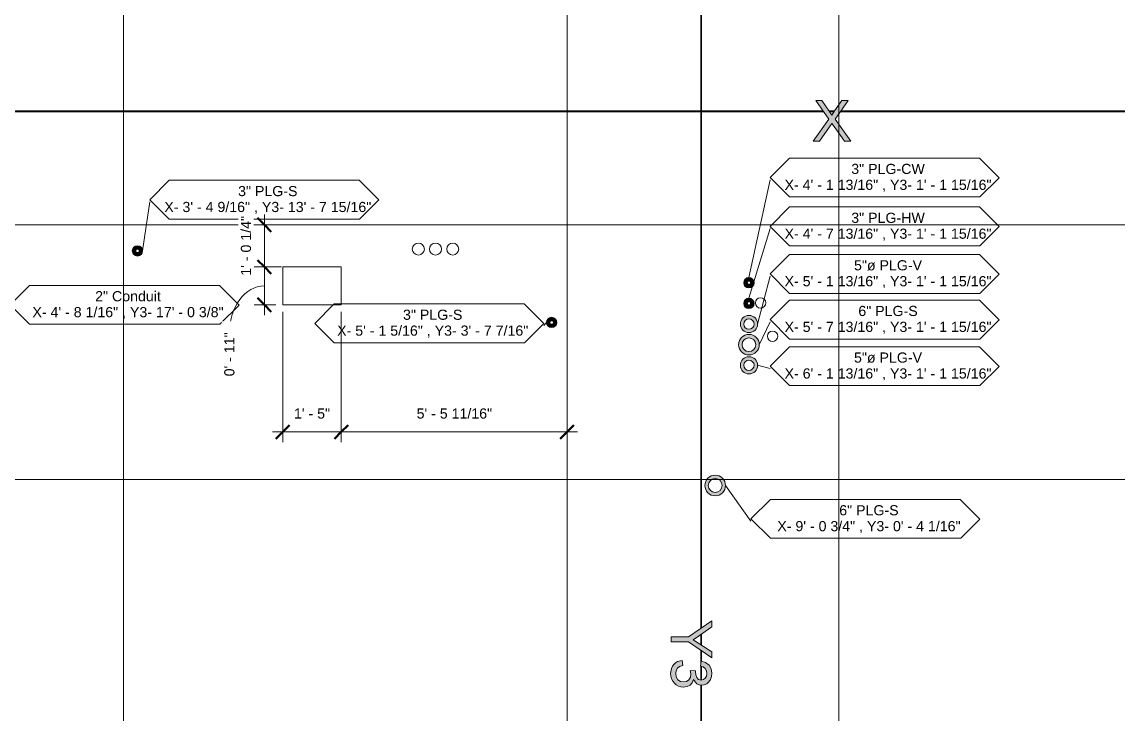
# Model space of a CAD drawing. Header units: inches. Extents: x -3670 to 241, y -250 to 1795.
# Drawn here: x -503.5 to -184.8, y 130.8 to 332 of the extents above; entities that cross this region are included whole.
import ezdxf

# ---------------------------------------------------------------- set-up
doc = ezdxf.new("R2010")
doc.units = ezdxf.units.IN
doc.header["$MEASUREMENT"] = 0
for name, color, linetype, lineweight in [('A-ANNO-DIMS', 211, 'Continuous', 9), ('A-ANNO-DIMS-32', 211, 'Continuous', 9), ('A-DETL-MBND', 5, 'Continuous', 9), ('A-FLOR', 252, 'Continuous', 18), ('A-GENM', 13, 'Continuous', 9), ('A-GENM-IDEN', 13, 'Continuous', 9), ('S-GRID', 1, 'Continuous', 9)]:
    doc.layers.add(name, color=color, linetype=linetype, lineweight=lineweight)
doc.styles.add('Arial_1', font='arial.ttf', dxfattribs={"height": 2.950599})
doc.dimstyles.new('Linear_-_3_32__QAQC', dxfattribs={"dimscale": 12, "dimtxt": 3, "dimasz": 0.333333, "dimexe": 0.25, "dimexo": 0.166667, "dimgap": 0.25, "dimtad": 1, "dimdec": 4, "dimrnd": 0.0625, "dimzin": 1, "dimdsep": 46, "dimlunit": 4, "dimtxsty": 'Arial_1', "dimblk1": 'OBLIQUE', "dimblk2": 'OBLIQUE', "dimsah": 1, "dimcen": 0.09, "dimdle": 0.25, "dimadec": 0, "dimazin": 0, "dimtfac": 1, "dimtdec": 4, "dimtix": 1, "dimtmove": 0, "dimatfit": 3, "dimfxl": 1, "dimtvp": 1, "dimtfill": 1, "dimfrac": 2, "dimtolj": 1, "dimtzin": 0, "dimarcsym": 2})
doc.dimstyles.new('Linear_-_3_32__QAQC_2', dxfattribs={"dimscale": 12, "dimtxt": 3, "dimasz": 0.333333, "dimexe": 0.25, "dimexo": 0.166667, "dimgap": 0.25, "dimtad": 1, "dimdec": 4, "dimrnd": 0.0625, "dimzin": 1, "dimdsep": 46, "dimlunit": 4, "dimtxsty": 'Arial_1', "dimblk1": 'OBLIQUE', "dimblk2": 'OBLIQUE', "dimsah": 1, "dimcen": 0.09, "dimdle": 0.25, "dimadec": 0, "dimazin": 0, "dimtfac": 1, "dimtdec": 4, "dimtix": 1, "dimtmove": 1, "dimatfit": 3, "dimfxl": 1, "dimtvp": 1, "dimtfill": 1, "dimfrac": 2, "dimtolj": 1, "dimtzin": 0, "dimarcsym": 2})

# ---------------------------------------------------------------- blocks, each defined once
blk = doc.blocks.new('TBC_Round Sleeve - Floor or Wall - TBC_Round Sleeve - Floor or Wall-1542574-01 - SECOND LEVEL - PENENTRATIONS')
at = {"layer": 'A-DETL-MBND'}
h = blk.add_hatch(color=256, dxfattribs=at)
h.paths.add_polyline_path([(-2.5, 0), (-2.41, -0.65), (-2.17, -1.25), (-1.77, -1.77), (-1.21, -2.18), (-0.65, -2.41), (0, -2.5), (0.65, -2.41), (1.25, -2.17), (1.77, -1.77), (2.17, -1.25), (2.41, -0.65), (2.5, 0), (2.41, 0.65), (2.17, 1.25), (1.77, 1.77), (1.25, 2.17), (0.65, 2.41), (0, 2.5), (-0.65, 2.41), (-1.25, 2.17), (-1.77, 1.77), (-2.17, 1.25), (-2.41, 0.65)], flags=0)
h.paths.add_polyline_path([(-1.5, 0), (-1.45, 0.39), (-1.3, 0.75), (-1.06, 1.06), (-0.75, 1.3), (-0.39, 1.45), (0, 1.5), (0.39, 1.45), (0.75, 1.3), (1.06, 1.06), (1.3, 0.75), (1.45, 0.39), (1.5, 0), (1.45, -0.39), (1.3, -0.75), (1.06, -1.06), (0.75, -1.3), (0.39, -1.45), (0, -1.5), (-0.39, -1.45), (-0.75, -1.3), (-1.06, -1.06), (-1.3, -0.75), (-1.45, -0.39)], flags=0)
for radius, start, end in [(2.5, 360, 180), (1.5, 0, 180), (2.5, 180, 360), (1.5, 180, 0)]:
    blk.add_arc((0, 0), radius, start, end, dxfattribs=at)
blk = doc.blocks.new('TBC_Round Sleeve - Floor or Wall - TBC_Round Sleeve - Floor or Wall-1542573-01 - SECOND LEVEL - PENENTRATIONS')
at = {"layer": 'A-DETL-MBND'}
h = blk.add_hatch(color=256, dxfattribs=at)
h.paths.add_polyline_path([(-1.5, 0), (-1.45, -0.39), (-1.3, -0.75), (-1.06, -1.06), (-0.75, -1.3), (-0.39, -1.45), (0, -1.5), (0.39, -1.45), (0.75, -1.3), (1.06, -1.06), (1.3, -0.75), (1.45, -0.39), (1.5, 0), (1.45, 0.39), (1.3, 0.75), (1.06, 1.06), (0.75, 1.3), (0.39, 1.45), (0, 1.5), (-0.39, 1.45), (-0.75, 1.3), (-1.06, 1.06), (-1.3, 0.75), (-1.45, 0.39)], flags=0)
h.paths.add_polyline_path([(-0.5, 0), (-0.48, 0.13), (-0.43, 0.25), (-0.35, 0.35), (-0.25, 0.43), (-0.13, 0.48), (0, 0.5), (0.13, 0.48), (0.25, 0.43), (0.35, 0.35), (0.43, 0.25), (0.48, 0.13), (0.5, 0), (0.48, -0.13), (0.43, -0.25), (0.35, -0.35), (0.25, -0.43), (0.13, -0.48), (0, -0.5), (-0.13, -0.48), (-0.25, -0.43), (-0.35, -0.35), (-0.43, -0.25), (-0.48, -0.13)], flags=0)
for radius, start, end in [(1.5, 360, 180), (0.5, 0, 180), (1.5, 180, 360), (0.5, 180, 0)]:
    blk.add_arc((0, 0), radius, start, end, dxfattribs=at)
blk = doc.blocks.new('TBC_Round Sleeve - Floor or Wall - TBC_Round Sleeve - Floor or Wall-1542575-01 - SECOND LEVEL - PENENTRATIONS')
at = {"layer": 'A-DETL-MBND'}
h = blk.add_hatch(color=256, dxfattribs=at)
h.paths.add_polyline_path([(-3, 0), (-2.9, -0.78), (-2.6, -1.5), (-2.12, -2.12), (-1.5, -2.6), (-0.78, -2.9), (0, -3), (0.78, -2.9), (1.5, -2.6), (2.12, -2.12), (2.6, -1.5), (2.9, -0.78), (3, 0), (2.9, 0.78), (2.6, 1.5), (2.12, 2.12), (1.5, 2.6), (0.78, 2.9), (0, 3), (-0.78, 2.9), (-1.5, 2.6), (-2.12, 2.12), (-2.6, 1.5), (-2.9, 0.78), (-2.97, 0.19)], flags=0)
h.paths.add_polyline_path([(-2, 0), (-1.93, 0.52), (-1.73, 1), (-1.41, 1.41), (-1, 1.73), (-0.52, 1.93), (0, 2), (0.52, 1.93), (1, 1.73), (1.41, 1.41), (1.73, 1), (1.93, 0.52), (2, 0), (1.93, -0.52), (1.73, -1), (1.41, -1.41), (1, -1.73), (0.52, -1.93), (0, -2), (-0.52, -1.93), (-1, -1.73), (-1.41, -1.41), (-1.73, -1), (-1.93, -0.52)], flags=0)
for radius, start, end in [(3, 360, 180), (2, 0, 180), (3, 180, 360), (2, 180, 0)]:
    blk.add_arc((0, 0), radius, start, end, dxfattribs=at)
blk = doc.blocks.new('Control_Line - TBC_3D ControlLine_X-1534453-01 - SECOND LEVEL - PENENTRATIONS')
at = {"layer": 'A-GENM'}
h = blk.add_hatch(color=256, dxfattribs=at)
h.paths.add_polyline_path([(3733.2, -0.13), (3735.49, -0.12), (3735.32, 0.13), (3655.53, 0.12), (3655.33, -0.02), (3655.47, -0.13), (3678.65, -0.13)], flags=0)
h.paths.add_polyline_path([(3738, -0.13), (3738, 0.13), (3737.09, 0.12), (3737.24, -0.11), (3737.25, -0.13), (3737.85, -0.13)], flags=0)
h.paths.add_polyline_path([(3653.52, -0.13), (3654, -0.12), (3654.11, -0.06), (3653.85, 0.13), (3491.31, 0.12), (3491.13, -0.13), (3615.68, -0.13)], flags=0)
h.paths.add_polyline_path([(3450.4, -0.13), (3486.29, -0.12), (3486.12, 0.13), (3242.11, 0.12), (3241.93, -0.13), (3442.53, -0.13)], flags=0)
h.paths.add_polyline_path([(3489.34, -0.13), (3489.51, 0.13), (3487.89, 0.12), (3488.04, -0.11), (3488.05, -0.13), (3488.65, -0.13)], flags=0)
h.paths.add_polyline_path([(3238.85, -0.13), (3240.14, -0.12), (3240.31, 0.13), (3238.69, 0.12), (3238.84, -0.11), (3238.85, -0.12)], flags=0)
h.paths.add_polyline_path([(3201.5, 0), (3201.5, 0), (3201.38, 0.13), (2992.9, 0.11), (2992.73, -0.13), (3201.38, -0.12), (3201.47, -0.03)], flags=0)
h.paths.add_polyline_path([(3237.09, -0.13), (3236.92, 0.13), (3201.62, 0.12), (3201.5, 0), (3201.63, -0.13), (3234.8, -0.13)], flags=0)
h.paths.add_polyline_path([(2985.6, -0.13), (2987.89, -0.12), (2987.72, 0.13), (2743.7, 0.11), (2743.53, -0.13), (2923.07, -0.13)], flags=0)
h.paths.add_polyline_path([(2990.94, -0.13), (2991.11, 0.13), (2989.5, 0.11), (2989.64, -0.11), (2989.65, -0.13), (2990.25, -0.13)], flags=0)
h.paths.add_polyline_path([(2741.05, -0.13), (2741.74, -0.12), (2741.91, 0.13), (2740.3, 0.11), (2740.44, -0.11), (2740.45, -0.13)], flags=0)
h.paths.add_polyline_path([(2734.17, -0.13), (2738.69, -0.12), (2738.52, 0.13), (2494.5, 0.11), (2494.33, -0.13), (2702.69, -0.13)], flags=0)
h.paths.add_polyline_path([(2489.49, -0.13), (2489.32, 0.13), (2245.3, 0.11), (2245.13, -0.13), (2487.2, -0.13)], flags=0)
h.paths.add_polyline_path([(2492.54, -0.13), (2492.71, 0.13), (2491.1, 0.11), (2491.24, -0.11), (2491.25, -0.13), (2491.85, -0.13)], flags=0)
h.paths.add_polyline_path([(2240.29, -0.13), (2240.12, 0.13), (1996.1, 0.11), (1995.93, -0.13), (2238, -0.13)], flags=0)
h.paths.add_polyline_path([(2243.34, -0.13), (2243.51, 0.13), (2241.9, 0.11), (2242.04, -0.11), (2242.05, -0.13), (2242.65, -0.13)], flags=0)
h.paths.add_polyline_path([(1991.09, -0.13), (1990.92, 0.13), (1746.9, 0.11), (1746.73, -0.13), (1988.8, -0.13)], flags=0)
h.paths.add_polyline_path([(1992.85, -0.13), (1994.14, -0.11), (1994.31, 0.13), (1992.7, 0.11), (1992.84, -0.11), (1992.85, -0.12)], flags=0)
h.paths.add_polyline_path([(1743.65, -0.13), (1744.94, -0.11), (1745.11, 0.13), (1743.5, 0.11), (1743.64, -0.11), (1743.64, -0.12)], flags=0)
h.paths.add_polyline_path([(1599.5, 0), (1599.37, 0.13), (1497.7, 0.12), (1497.53, -0.13), (1599.39, -0.11), (1599.5, -0.01)], flags=0)
h.paths.add_polyline_path([(1726.73, -0.13), (1741.89, -0.11), (1741.72, 0.13), (1599.62, 0.12), (1599.5, 0), (1599.62, -0.13), (1663.77, -0.13)], flags=0)
h.paths.add_polyline_path([(1474.87, -0.13), (1492.68, -0.11), (1492.52, 0.13), (1248.5, 0.12), (1248.33, -0.13), (1348.94, -0.13)], flags=0)
h.paths.add_polyline_path([(1494.45, -0.13), (1495.74, -0.11), (1495.91, 0.13), (1494.29, 0.12), (1494.44, -0.11), (1494.44, -0.12)], flags=0)
h.paths.add_polyline_path([(1245.25, -0.13), (1246.55, -0.11), (1246.71, 0.13), (1245.09, 0.12), (1245.24, -0.11), (1245.24, -0.12)], flags=0)
h.paths.add_polyline_path([(1223.01, -0.13), (1243.48, -0.11), (1243.32, 0.13), (999.3, 0.12), (999.13, -0.13), (1160.05, -0.13)], flags=0)
h.paths.add_polyline_path([(994.29, -0.13), (994.12, 0.13), (750.11, 0.12), (749.93, -0.13), (992, -0.13)], flags=0)
h.paths.add_polyline_path([(997.34, -0.13), (997.51, 0.13), (995.89, 0.12), (996.04, -0.11), (996.05, -0.13), (996.65, -0.13)], flags=0)
h.paths.add_polyline_path([(747.45, -0.13), (748.15, -0.11), (748.31, 0.13), (746.69, 0.12), (746.84, -0.11), (746.85, -0.13)], flags=0)
h.paths.add_polyline_path([(742.8, -0.13), (745.08, -0.11), (744.92, 0.13), (500.91, 0.12), (500.73, -0.13), (719.29, -0.13)], flags=0)
h.paths.add_polyline_path([(474, 0), (473.87, 0.13), (375.59, 0.12), (375.39, -0.02), (375.54, -0.13), (473.88, -0.12), (474, 0)], flags=0)
h.paths.add_polyline_path([(495.89, -0.13), (495.72, 0.13), (474.12, 0.12), (474, 0), (474.12, -0.13), (493.6, -0.13)], flags=0)
h.paths.add_polyline_path([(498.25, -0.13), (498.94, -0.12), (499.11, 0.13), (497.49, 0.12), (497.64, -0.11), (497.65, -0.13)], flags=0)
h.paths.add_polyline_path([(372.98, -0.13), (374.07, -0.12), (374.17, -0.06), (373.92, 0.13), (251.71, 0.12), (251.53, -0.13), (357.24, -0.13)], flags=0)
h.paths.add_polyline_path([(249.05, -0.13), (249.74, -0.12), (249.91, 0.13), (248.29, 0.12), (248.44, -0.11), (248.45, -0.13)], flags=0)
h.paths.add_polyline_path([(244.4, -0.13), (246.69, -0.12), (246.52, 0.13), (225.59, 0.12), (225.39, -0.02), (225.54, -0.13), (225.88, -0.13)], flags=0)
h.paths.add_polyline_path([(223.58, -0.13), (224.07, -0.12), (224.17, -0.06), (223.92, 0.13), (83.66, 0.12), (83.46, -0.02), (83.61, -0.13), (215.57, -0.13)], flags=0)
h.paths.add_polyline_path([(82.13, -0.13), (82.24, -0.06), (81.98, 0.13), (2.72, 0.12), (2.72, -0.13), (81.65, -0.13)], flags=0)
blk.add_hatch(color=256, dxfattribs=at).paths.add_polyline_path([(3235.86, -8.71), (3239.52, -3.54), (3243.18, -8.71), (3244.96, -8.71), (3240.4, -2.29), (3244.22, 3.1), (3242.42, 3.1), (3239.45, -1.1), (3238.72, 0.08), (3236.57, 3.1), (3234.8, 3.1), (3238.62, -2.27), (3234.06, -8.71)], flags=0)
for p, q in [((3201.44, 0.13), (2992.91, 0.13)), ((3236.92, 0.13), (3201.56, 0.13)), ((3236.57, 3.1), (3234.8, 3.1)), ((3234.8, 3.1), (3238.62, -2.27)), ((3238.72, 0.08), (3236.57, 3.1)), ((3240.31, 0.13), (3238.69, 0.13)), ((3239.45, -1.1), (3238.72, 0.08)), ((3240.29, 0.1), (3239.45, -1.1)), ((3242.42, 3.1), (3240.29, 0.1)), ((3240.4, -2.29), (3244.22, 3.1)), ((3486.12, 0.13), (3242.11, 0.13)), ((3244.22, 3.1), (3242.42, 3.1)), ((2992.73, -0.13), (3201.44, -0.13)), ((3201.56, -0.13), (3237.09, -0.13)), ((3238.62, -2.27), (3234.06, -8.71)), ((3238.85, -0.13), (3240.14, -0.13)), ((3244.96, -8.71), (3240.4, -2.29)), ((3241.93, -0.13), (3486.29, -0.13)), ((3235.86, -8.71), (3238.82, -4.52)), ((3238.82, -4.52), (3239.52, -3.54)), ((3239.52, -3.54), (3240.15, -4.43)), ((3240.15, -4.43), (3243.18, -8.71)), ((3234.06, -8.71), (3235.86, -8.71)), ((3243.18, -8.71), (3244.96, -8.71))]:
    blk.add_line(p, q, dxfattribs=at)
blk = doc.blocks.new('Control_Line - TBC_3D ControlLine_Y-1534579-01 - SECOND LEVEL - PENENTRATIONS')
at = {"layer": 'A-GENM'}
h = blk.add_hatch(color=256, dxfattribs=at)
h.paths.add_polyline_path([(1596, -0.13), (1596, 0.12), (1594.81, 0.12), (1594.64, -0.13)], flags=0)
h.paths.add_polyline_path([(1593.19, 0.12), (1589.89, 0.12), (1590.05, -0.13), (1593.03, -0.12), (1593.19, 0.12)], flags=0)
h.paths.add_polyline_path([(1588.31, -0.13), (1588.14, 0.12), (1504.87, 0.12), (1505.23, -0.13), (1586.12, -0.13)], flags=0)
h.paths.add_polyline_path([(1504.4, -0.06), (1504.4, 0.12), (1338.77, 0.12), (1338.77, 0.06), (1338.74, -0.13), (1504.4, -0.12), (1504.4, -0.09)], flags=0)
h.paths.add_polyline_path([(1337.29, 0.01), (1337.27, 0.12), (1333.34, 0.12), (1333.26, -0.13), (1337.26, -0.12), (1337.29, 0.01)], flags=0)
h.paths.add_polyline_path([(1332.48, -0.13), (1331.76, -0.03), (1331.81, 0.12), (1328.8, 0.11), (1328.64, -0.13), (1332.19, -0.13)], flags=0)
h.paths.add_polyline_path([(1327.19, 0.12), (1323.89, 0.11), (1324.05, -0.13), (1327.04, -0.11), (1327.19, 0.12)], flags=0)
h.paths.add_polyline_path([(1322.31, -0.13), (1322.14, 0.12), (1172.11, 0.11), (1172, 0), (1172.13, -0.13), (1320.12, -0.13)], flags=0)
h.paths.add_polyline_path([(1172, 0), (1171.99, 0.01), (1171.88, 0.12), (1072.77, 0.11), (1072.77, 0.06), (1072.74, -0.13), (1171.89, -0.11), (1171.98, -0.02)], flags=0)
h.paths.add_polyline_path([(1071.29, 0.01), (1071.27, 0.12), (1067.34, 0.11), (1067.26, -0.13), (1071.26, -0.11), (1071.29, 0.01)], flags=0)
h.paths.add_polyline_path([(1066.48, -0.13), (1065.76, -0.02), (1065.81, 0.12), (1062.81, 0.11), (1062.64, -0.13), (1066.19, -0.13)], flags=0)
h.paths.add_polyline_path([(1061.19, 0.12), (1057.89, 0.11), (1058.05, -0.13), (1061.04, -0.11), (1061.19, 0.12)], flags=0)
h.paths.add_polyline_path([(1056.31, -0.13), (1056.14, 0.12), (806.77, 0.11), (806.77, 0.06), (806.74, -0.13), (1054.12, -0.13)], flags=0)
h.paths.add_polyline_path([(805.29, 0.01), (805.27, 0.12), (801.34, 0.11), (801.26, -0.13), (805.26, -0.11), (805.29, 0)], flags=0)
h.paths.add_polyline_path([(800.48, -0.13), (799.76, -0.03), (799.81, 0.12), (796.81, 0.11), (796.64, -0.13), (800.19, -0.13)], flags=0)
h.paths.add_polyline_path([(795.19, 0.12), (791.89, 0.11), (792.05, -0.13), (795.04, -0.11), (795.19, 0.12)], flags=0)
h.paths.add_polyline_path([(790.31, -0.13), (790.14, 0.12), (540.77, 0.12), (540.76, 0.05), (540.74, -0.13), (788.12, -0.13)], flags=0)
h.paths.add_polyline_path([(539.29, 0.01), (539.27, 0.12), (535.34, 0.12), (535.26, -0.13), (539.26, -0.12), (539.29, 0)], flags=0)
h.paths.add_polyline_path([(534.48, -0.13), (533.76, -0.03), (533.81, 0.12), (530.81, 0.12), (530.64, -0.13), (534.19, -0.13)], flags=0)
h.paths.add_polyline_path([(529.19, 0.12), (525.89, 0.12), (526.05, -0.13), (529.04, -0.12), (529.19, 0.12)], flags=0)
h.paths.add_polyline_path([(524.31, -0.13), (524.14, 0.12), (372.54, 0.12), (372.9, -0.13), (522.22, -0.13)], flags=0)
h.paths.add_polyline_path([(372.07, -0.03), (372.07, 0.12), (274.77, 0.12), (274.76, 0.06), (274.74, -0.13), (372.07, -0.12), (372.07, -0.04)], flags=0)
h.paths.add_polyline_path([(273.29, 0.01), (273.27, 0.12), (269.34, 0.12), (269.26, -0.13), (273.26, -0.12), (273.29, 0)], flags=0)
h.paths.add_polyline_path([(268.48, -0.13), (267.76, -0.03), (267.81, 0.12), (264.81, 0.12), (264.64, -0.13), (268.19, -0.13)], flags=0)
h.paths.add_polyline_path([(263.19, 0.12), (259.89, 0.12), (260.05, -0.13), (263.03, -0.12), (263.19, 0.12)], flags=0)
h.paths.add_polyline_path([(258.31, -0.13), (258.14, 0.12), (222.54, 0.12), (222.9, -0.13), (256.12, -0.13)], flags=0)
h.paths.add_polyline_path([(222.07, 0.09), (222.07, 0.12), (86.2, 0.12), (86.57, -0.13), (222.07, -0.12), (222.07, 0.08)], flags=0)
h.paths.add_polyline_path([(85.74, 0.09), (85.74, 0.12), (8.77, 0.12), (8.77, 0.06), (8.74, -0.13), (85.74, -0.12), (85.74, 0.09)], flags=0)
h.paths.add_polyline_path([(7.29, 0.01), (7.27, 0.12), (3.34, 0.12), (3.26, -0.13), (7.26, -0.12), (7.29, 0)], flags=0)
h = blk.add_hatch(color=256, dxfattribs=at)
h.paths.add_polyline_path([(1339.32, -5.17), (1339.18, -4.11), (1338.76, -3.25), (1338.07, -2.61), (1337.15, -2.24), (1337.85, -1.81), (1338.36, -1.26), (1338.67, -0.61), (1338.77, 0.1), (1338.66, 0.87), (1338.34, 1.59), (1337.81, 2.22), (1337.09, 2.7), (1336.24, 3), (1335.31, 3.1), (1334.02, 2.9), (1332.96, 2.28), (1332.19, 1.29), (1331.76, -0.03), (1333.23, -0.22), (1333.49, 0.59), (1333.96, 1.17), (1334.59, 1.51), (1335.36, 1.63), (1336.14, 1.51), (1336.75, 1.17), (1337.16, 0.65), (1337.29, 0.01), (1337.11, -0.75), (1336.55, -1.29), (1335.76, -1.61), (1334.87, -1.71), (1334.64, -1.7), (1334.47, -3.17), (1335.51, -3.01), (1336.44, -3.16), (1337.19, -3.62), (1337.68, -4.3), (1337.85, -5.14), (1337.68, -6.03), (1337.18, -6.76), (1336.4, -7.26), (1335.39, -7.42), (1334.52, -7.3), (1333.86, -6.94), (1333.38, -6.32), (1333.05, -5.39), (1331.57, -5.57), (1331.94, -6.91), (1332.29, -7.47), (1332.75, -7.97), (1333.29, -8.38), (1333.91, -8.66), (1335.34, -8.9), (1336.16, -8.83), (1336.91, -8.63), (1337.59, -8.29), (1338.19, -7.81), (1338.69, -7.24), (1339.04, -6.61), (1339.25, -5.92)], flags=0)
h.paths.add_polyline_path([(1330.83, 3.1), (1329.09, 3.1), (1325.59, -2.39), (1321.87, 3.1), (1320.12, 3.1), (1324.74, -3.71), (1324.74, -8.71), (1326.22, -8.71), (1326.22, -3.71)], flags=0)
for p, q in [((1171.94, 0.12), (1072.77, 0.12)), ((1322.14, 0.12), (1172.06, 0.12)), ((1321.87, 3.1), (1320.12, 3.1)), ((1320.12, 3.1), (1324.74, -3.71)), ((1324.33, -0.53), (1321.87, 3.1)), ((1327.19, 0.12), (1323.88, 0.12)), ((1326.22, -3.71), (1330.83, 3.1)), ((1329.09, 3.1), (1326.85, -0.4)), ((1331.81, 0.12), (1328.81, 0.12)), ((1330.83, 3.1), (1329.09, 3.1)), ((1332.19, 1.29), (1331.76, -0.03)), ((1332.96, 2.28), (1332.19, 1.29)), ((1334.02, 2.9), (1332.96, 2.28)), ((1333.23, -0.22), (1333.49, 0.59)), ((1337.27, 0.12), (1333.34, 0.12)), ((1333.49, 0.59), (1333.96, 1.17)), ((1333.96, 1.17), (1334.59, 1.51)), ((1335.31, 3.1), (1334.02, 2.9)), ((1334.59, 1.51), (1335.36, 1.63)), ((1336.24, 3), (1335.31, 3.1)), ((1335.36, 1.63), (1336.14, 1.51)), ((1336.14, 1.51), (1336.75, 1.17)), ((1337.09, 2.7), (1336.24, 3)), ((1336.75, 1.17), (1337.16, 0.65)), ((1337.81, 2.22), (1337.09, 2.7)), ((1337.29, 0.01), (1337.11, -0.75)), ((1337.16, 0.65), (1337.29, 0.01)), ((1338.34, 1.59), (1337.81, 2.22)), ((1338.66, 0.87), (1338.34, 1.59)), ((1338.77, 0.1), (1338.66, 0.87)), ((1338.67, -0.61), (1338.77, 0.1)), ((1504.4, 0.12), (1338.77, 0.12)), ((1072.74, -0.13), (1171.94, -0.13)), ((1172.06, -0.13), (1322.31, -0.13)), ((1324.05, -0.13), (1327.03, -0.13)), ((1325.59, -2.39), (1324.33, -0.53)), ((1326.85, -0.4), (1325.59, -2.39)), ((1328.64, -0.13), (1332.48, -0.13)), ((1331.76, -0.03), (1333.23, -0.22)), ((1333.26, -0.13), (1337.26, -0.13)), ((1334.64, -1.7), (1334.47, -3.17)), ((1334.47, -3.17), (1335.51, -3.01)), ((1334.87, -1.71), (1334.64, -1.7)), ((1335.76, -1.61), (1334.87, -1.71)), ((1335.51, -3.01), (1336.44, -3.16)), ((1336.55, -1.29), (1335.76, -1.61)), ((1336.44, -3.16), (1337.19, -3.62)), ((1337.11, -0.75), (1336.55, -1.29)), ((1337.15, -2.24), (1337.85, -1.81)), ((1338.07, -2.61), (1337.15, -2.24)), ((1337.85, -1.81), (1338.36, -1.26)), ((1338.76, -3.25), (1338.07, -2.61)), ((1338.36, -1.26), (1338.67, -0.61)), ((1338.74, -0.13), (1504.4, -0.13)), ((1324.74, -3.71), (1324.74, -8.71)), ((1326.22, -8.71), (1326.22, -3.71)), ((1333.05, -5.39), (1331.57, -5.57)), ((1331.57, -5.57), (1331.94, -6.91)), ((1333.38, -6.32), (1333.05, -5.39)), ((1333.86, -6.94), (1333.38, -6.32)), ((1337.68, -6.03), (1337.18, -6.76)), ((1337.19, -3.62), (1337.68, -4.3)), ((1337.68, -4.3), (1337.85, -5.14)), ((1337.85, -5.14), (1337.68, -6.03)), ((1339.18, -4.11), (1338.76, -3.25)), ((1339.04, -6.61), (1339.25, -5.92)), ((1339.32, -5.17), (1339.18, -4.11)), ((1339.25, -5.92), (1339.32, -5.17)), ((1324.74, -8.71), (1326.22, -8.71)), ((1331.94, -6.91), (1332.29, -7.47)), ((1332.29, -7.47), (1332.75, -7.97)), ((1332.75, -7.97), (1333.29, -8.38)), ((1333.29, -8.38), (1333.91, -8.66)), ((1334.52, -7.3), (1333.86, -6.94)), ((1333.91, -8.66), (1335.34, -8.9)), ((1335.39, -7.42), (1334.52, -7.3)), ((1335.34, -8.9), (1336.16, -8.83)), ((1336.4, -7.26), (1335.39, -7.42)), ((1336.16, -8.83), (1336.91, -8.63)), ((1337.18, -6.76), (1336.4, -7.26)), ((1336.91, -8.63), (1337.59, -8.29)), ((1337.59, -8.29), (1338.19, -7.81)), ((1338.19, -7.81), (1338.69, -7.24)), ((1338.69, -7.24), (1339.04, -6.61))]:
    blk.add_line(p, q, dxfattribs=at)
blk = doc.blocks.new('TBC_Sleeve Element Tag_v2 - Sleeves Located-1541821-01 - SECOND LEVEL - PENENTRATIONS')
at = {"layer": 'A-GENM-IDEN'}
for p, q in [((-0.4228, 0.0288), (-0.5996, -0.148)), ((1.3032, 0.0288), (-0.4228, 0.0288)), ((1.4819, -0.1499), (1.3032, 0.0288)), ((-0.5996, -0.148), (-0.4228, -0.3248)), ((1.307, -0.3248), (1.4819, -0.1499)), ((-0.4228, -0.3248), (1.307, -0.3248))]:
    blk.add_line(p, q, dxfattribs=at)
blk = doc.blocks.new('DIMBLOCK231-01 - SECOND LEVEL - PENENTRATIONS')
at = {"layer": 'A-ANNO-DIMS-32', "lineweight": 50, "transparency": 16777216}
for p, q in [((-433.04, 260.75), (-435.04, 262.75)), ((-433.04, 260.75), (-431.04, 258.75)), ((-433.04, 249.75), (-435.04, 251.75)), ((-433.04, 249.75), (-431.04, 247.75))]:
    blk.add_line(p, q, dxfattribs=at)
at = {"layer": 'A-ANNO-DIMS-32', "transparency": 16777216}
for p, q in [((-433.04, 246.75), (-433.04, 263.75)), ((-428.06, 260.75), (-436.04, 260.75)), ((-433.04, 260.75), (-428.06, 260.75)), ((-429.69, 249.75), (-436.04, 249.75)), ((-433.04, 249.75), (-429.69, 249.75))]:
    blk.add_line(p, q, dxfattribs=at)
blk.add_ellipse((-433.04, 241.71), major_axis=(0, 13.54), ratio=0.748508, start_param=0, end_param=1.570796, dxfattribs=at)
at = {"layer": 'A-ANNO-DIMS-32', "color": 0, "transparency": 16777216, "insert": (-444.7, 228.97), "char_height": 2.951, "width": 15.2862, "attachment_point": 1, "rotation": 90, "line_spacing_factor": 0.938532, "style": 'Arial_1', "bg_fill": 3, "box_fill_scale": 1.25, "bg_fill_color": 0, "bg_fill_transparency": 0}
blk.add_mtext('0\' - 11"', dxfattribs=at)
blk = doc.blocks.new('_Oblique')
at = {"color": 0, "linetype": 'ByBlock', "lineweight": -2}
blk.add_line((-0.5, -0.5), (0.5, 0.5), dxfattribs=at)
blk = doc.blocks.new('DIMBLOCK232-01 - SECOND LEVEL - PENENTRATIONS')
at = {"layer": 'A-ANNO-DIMS-32', "transparency": 16777216}
for p, q in [((-427.69, 247.75), (-427.69, 209.82)), ((-427.69, 212.82), (-427.69, 247.75)), ((-410.69, 247.75), (-410.69, 209.82)), ((-410.69, 212.82), (-410.69, 247.75)), ((-430.69, 212.82), (-407.69, 212.82))]:
    blk.add_line(p, q, dxfattribs=at)
at = {"layer": 'A-ANNO-DIMS-32', "lineweight": 50, "transparency": 16777216}
for p, q in [((-427.69, 212.82), (-425.69, 214.82)), ((-410.69, 212.82), (-408.69, 214.82)), ((-427.69, 212.82), (-429.69, 210.82)), ((-410.69, 212.82), (-412.69, 210.82))]:
    blk.add_line(p, q, dxfattribs=at)
at = {"layer": 'A-ANNO-DIMS-32', "color": 0, "transparency": 16777216, "insert": (-424.42, 219.65), "char_height": 2.951, "width": 12.5723, "attachment_point": 1, "line_spacing_factor": 0.938532, "style": 'Arial_1', "bg_fill": 3, "box_fill_scale": 1.25, "bg_fill_color": 0, "bg_fill_transparency": 0}
blk.add_mtext('1\' - 5"', dxfattribs=at)
blk = doc.blocks.new('DIMBLOCK233-01 - SECOND LEVEL - PENENTRATIONS')
at = {"layer": 'A-ANNO-DIMS-32', "transparency": 16777216}
for p, q in [((-410.69, 247.75), (-410.69, 209.82)), ((-410.69, 212.82), (-410.69, 247.75)), ((-345, 213.65), (-345, 209.82)), ((-345, 212.82), (-345, 213.65)), ((-413.69, 212.82), (-342, 212.82))]:
    blk.add_line(p, q, dxfattribs=at)
at = {"layer": 'A-ANNO-DIMS-32', "lineweight": 50, "transparency": 16777216}
for p, q in [((-410.69, 212.82), (-408.69, 214.82)), ((-345, 212.82), (-343, 214.82)), ((-410.69, 212.82), (-412.69, 210.82)), ((-345, 212.82), (-347, 210.82))]:
    blk.add_line(p, q, dxfattribs=at)
at = {"layer": 'A-ANNO-DIMS-32', "color": 0, "transparency": 16777216, "insert": (-388.76, 219.65), "char_height": 2.9506, "width": 26.1969, "attachment_point": 1, "line_spacing_factor": 0.938532, "style": 'Arial_1', "bg_fill": 3, "box_fill_scale": 1.25, "bg_fill_color": 0, "bg_fill_transparency": 0}
blk.add_mtext('5\' - 5 11/16"', dxfattribs=at)
blk = doc.blocks.new('DIMBLOCK234-01 - SECOND LEVEL - PENENTRATIONS')
at = {"layer": 'A-ANNO-DIMS-32', "lineweight": 50, "transparency": 16777216}
for p, q in [((-433.04, 273), (-435.04, 275)), ((-433.04, 273), (-431.04, 271)), ((-433.04, 260.75), (-435.04, 262.75)), ((-433.04, 260.75), (-431.04, 258.75))]:
    blk.add_line(p, q, dxfattribs=at)
at = {"layer": 'A-ANNO-DIMS-32', "transparency": 16777216}
for p, q in [((-433.04, 276), (-433.04, 257.75)), ((-432.22, 273), (-436.04, 273)), ((-433.04, 273), (-432.22, 273)), ((-429.69, 260.75), (-436.04, 260.75)), ((-433.04, 260.75), (-429.69, 260.75))]:
    blk.add_line(p, q, dxfattribs=at)
at = {"layer": 'A-ANNO-DIMS-32', "color": 0, "transparency": 16777216, "insert": (-439.87, 258.22), "char_height": 2.9506, "width": 20.7692, "attachment_point": 1, "rotation": 90, "line_spacing_factor": 0.938532, "style": 'Arial_1', "bg_fill": 3, "box_fill_scale": 1.25, "bg_fill_color": 0, "bg_fill_transparency": 0}
blk.add_mtext('1\' - 0 1/4"', dxfattribs=at)

msp = doc.modelspace()

# ---------------------------------------------------------------- linework, layer by layer
at = {"layer": 'A-FLOR'}
for p, q in [((-427.685, 260.75), (-410.685, 260.75)), ((-427.685, 249.75), (-427.685, 260.75)), ((-410.685, 260.75), (-410.685, 249.75)), ((-410.685, 249.75), (-427.685, 249.75))]:
    msp.add_line(p, q, dxfattribs=at)
for centre, radius, start, end in [((-469.93337, 265.43789), 1.5, 90, 270), ((-469.93337, 265.43789), 1.5, 270, 90), ((-388.26, 265.97105), 1.75, 90, 270), ((-388.26, 265.97105), 1.75, 270, 90), ((-383.26, 265.97105), 1.75, 90, 270), ((-383.26, 265.97105), 1.75, 270, 90), ((-378.26, 265.97105), 1.75, 90, 270), ((-378.26, 265.97105), 1.75, 270, 90), ((-292.1275, 256.1743), 1.5, 90, 270), ((-292.1275, 256.1743), 1.5, 270, 90), ((-292.1275, 250.1743), 1.5, 90, 270), ((-292.1275, 250.1743), 1.5, 270, 90), ((-288.73703, 250.30069), 1.5, 90, 270), ((-288.73703, 250.30069), 1.5, 270, 90), ((-349.49587, 244.62539), 1.5, 90, 270), ((-349.49587, 244.62539), 1.5, 270, 90), ((-292.1275, 244.1743), 2.5, 90, 270), ((-292.1275, 244.1743), 2.5, 270, 90), ((-292.1275, 238.1743), 3, 90, 270), ((-292.1275, 238.1743), 3, 270, 90), ((-285.23703, 240.60591), 1.5, 90, 270), ((-285.23703, 240.60591), 1.5, 270, 90), ((-292.1275, 232.1743), 2.5, 90, 270), ((-292.1275, 232.1743), 2.5, 270, 90), ((-301.93586, 197.25039), 3, 90, 270), ((-301.93586, 197.25039), 3, 270, 90)]:
    msp.add_arc(centre, radius, start, end, dxfattribs=at)
at = {"layer": 'A-GENM-IDEN'}
for p, q in [((-292.1275, 257.6743), (-285.99295, 286.10188)), ((-468.43337, 265.43789), (-466.35224, 279.6619)), ((-292.1275, 251.6743), (-285.99295, 271.89616)), ((-289.6275, 244.1743), (-285.99295, 258.09351)), ((-350.99587, 244.62539), (-351.79226, 243.72874)), ((-289.1275, 238.1743), (-285.99295, 244.82384)), ((-289.6275, 232.1743), (-285.99295, 231.27766)), ((-298.93586, 197.25039), (-291.5456, 186.90967))]:
    msp.add_line(p, q, dxfattribs=at)
at = {"layer": 'S-GRID'}
for p, q in [((-474, -238.35436), (-474, 1782.99758)), ((-345, -238.35436), (-345, 1782.99758)), ((-266, 1782.99758), (-266, -238.35436)), ((228, 273), (-3580, 273)), ((228, 199), (-3580, 199))]:
    msp.add_line(p, q, dxfattribs=at)

# ---------------------------------------------------------------- block references
at = {"layer": 'A-GENM'}
for name, p, rotation in [('Control_Line - TBC_3D ControlLine_Y-1534579-01 - SECOND LEVEL - PENENTRATIONS', (-306, 1478), 269.9999999999999), ('TBC_Round Sleeve - Floor or Wall - TBC_Round Sleeve - Floor or Wall-1542573-01 - SECOND LEVEL - PENENTRATIONS', (-469.93337, 265.43789), 90), ('TBC_Round Sleeve - Floor or Wall - TBC_Round Sleeve - Floor or Wall-1542573-01 - SECOND LEVEL - PENENTRATIONS', (-292.1275, 256.1743), 90), ('TBC_Round Sleeve - Floor or Wall - TBC_Round Sleeve - Floor or Wall-1542573-01 - SECOND LEVEL - PENENTRATIONS', (-292.1275, 250.1743), 90), ('TBC_Round Sleeve - Floor or Wall - TBC_Round Sleeve - Floor or Wall-1542573-01 - SECOND LEVEL - PENENTRATIONS', (-349.49587, 244.62539), 90), ('TBC_Round Sleeve - Floor or Wall - TBC_Round Sleeve - Floor or Wall-1542574-01 - SECOND LEVEL - PENENTRATIONS', (-292.1275, 244.1743), 90), ('TBC_Round Sleeve - Floor or Wall - TBC_Round Sleeve - Floor or Wall-1542575-01 - SECOND LEVEL - PENENTRATIONS', (-292.1275, 238.1743), 90), ('TBC_Round Sleeve - Floor or Wall - TBC_Round Sleeve - Floor or Wall-1542574-01 - SECOND LEVEL - PENENTRATIONS', (-292.1275, 232.1743), 90), ('TBC_Round Sleeve - Floor or Wall - TBC_Round Sleeve - Floor or Wall-1542575-01 - SECOND LEVEL - PENENTRATIONS', (-301.93586, 197.25039), 90)]:
    msp.add_blockref(name, p, dxfattribs=dict(at, rotation=rotation))
msp.add_blockref('Control_Line - TBC_3D ControlLine_X-1534453-01 - SECOND LEVEL - PENENTRATIONS', (-3507.5, 306), dxfattribs=at)
at = {"layer": 'A-GENM-IDEN', "xscale": 31.99999999999999, "yscale": 31.99999999999999, "zscale": 31.99999999999999}
for p in [(-266.80603, 291.48379), (-447.16533, 285.04381), (-266.80603, 277.27808), (-266.80603, 263.47542), (-487.8168, 254.48753), (-399.21285, 249.11066), (-266.80603, 250.20575), (-266.80603, 236.65957), (-272.35868, 192.29158)]:
    msp.add_blockref('TBC_Sleeve Element Tag_v2 - Sleeves Located-1541821-01 - SECOND LEVEL - PENENTRATIONS', p, dxfattribs=at)

# ---------------------------------------------------------------- texts
at = {"layer": 'A-GENM-IDEN', "char_height": 2.9505988, "attachment_point": 2, "line_spacing_factor": 0.938532, "style": 'Arial_1'}
for s, insert, width in [('3" PLG-CW\\PX- 4\' - 1 13/16" , Y3- 1\' - 1 15/16"', (-251.67746, 290.72621), 71.568), ('3" PLG-S\\PX- 3\' - 4 9/16" , Y3- 13\' - 7 15/16"', (-432.03676, 284.28622), 71.568), ('3" PLG-HW\\PX- 4\' - 7 13/16" , Y3- 1\' - 1 15/16"', (-251.67746, 276.52049), 71.568), ('5"ø PLG-V\\PX- 5\' - 1 13/16" , Y3- 1\' - 1 15/16"', (-251.67746, 262.71783), 71.568), ('2" Conduit\\PX- 4\' - 8 1/16" , Y3- 17\' - 0 3/8"', (-472.68823, 253.72994), 66.096), ('6" PLG-S\\PX- 5\' - 7 13/16" , Y3- 1\' - 1 15/16"', (-251.67746, 249.44816), 71.568), ('3" PLG-S\\PX- 5\' - 1 5/16" , Y3- 3\' - 7 7/16"', (-384.08428, 248.35307), 66.096), ('5"ø PLG-V\\PX- 6\' - 1 13/16" , Y3- 1\' - 1 15/16"', (-251.67746, 235.90198), 71.568), ('6" PLG-S\\PX- 9\' - 0 3/4" , Y3- 0\' - 4 1/16"', (-257.23011, 191.534), 63.36)]:
    msp.add_mtext(s, dxfattribs=dict(at, insert=insert, width=width))

# ---------------------------------------------------------------- next in the draw order: dimensions: what is measured, and where the dimension line sits
at = {"layer": 'A-ANNO-DIMS'}
dim = msp.add_linear_dim(base=(-433.04378, 260.75), p1=(-427.685, 249.75), p2=(-426.06, 260.75), angle=90, dimstyle='Linear_-_3_32__QAQC_2', override={"dimpost": '<>', "dimfxl": 11.119381}, dxfattribs=at)
dim.commit()
dim.dimension.update_dxf_attribs({"geometry": 'DIMBLOCK231-01 - SECOND LEVEL - PENENTRATIONS', "text_midpoint": (-442.73474, 236.61007), "dimtype": 160, "text_rotation": 90})

# ---------------------------------------------------------------- next in the draw order: dimensions: what is measured, and where the dimension line sits
dim = msp.add_linear_dim(base=(-433.04378, 260.75), p1=(-430.21535, 273), p2=(-427.685, 260.75), angle=90, dimstyle='Linear_-_3_32__QAQC', override={"dimpost": '<>', "dimfxl": 12.508605}, dxfattribs=at)
dim.commit()
dim.dimension.update_dxf_attribs({"geometry": 'DIMBLOCK234-01 - SECOND LEVEL - PENENTRATIONS', "text_midpoint": (-437.5694, 266.875)})
dim = msp.add_linear_dim(base=(-410.685, 212.82352), p1=(-427.685, 249.75), p2=(-410.685, 249.75), dimstyle='Linear_-_3_32__QAQC', override={"dimpost": '<>', "dimfxl": 17}, dxfattribs=at)
dim.commit()
dim.dimension.update_dxf_attribs({"geometry": 'DIMBLOCK232-01 - SECOND LEVEL - PENENTRATIONS', "text_midpoint": (-419.185, 217.33002)})

# ---------------------------------------------------------------- next in the draw order: dimensions: what is measured, and where the dimension line sits
dim = msp.add_linear_dim(base=(-345, 212.82352), p1=(-410.685, 249.75), p2=(-345, 215.65195), dimstyle='Linear_-_3_32__QAQC', override={"dimpost": '<>', "dimfxl": 74.008083}, dxfattribs=at)
dim.commit()
dim.dimension.update_dxf_attribs({"geometry": 'DIMBLOCK233-01 - SECOND LEVEL - PENENTRATIONS', "text_midpoint": (-377.8425, 217.34914)})

doc.saveas('drawing.dxf')
